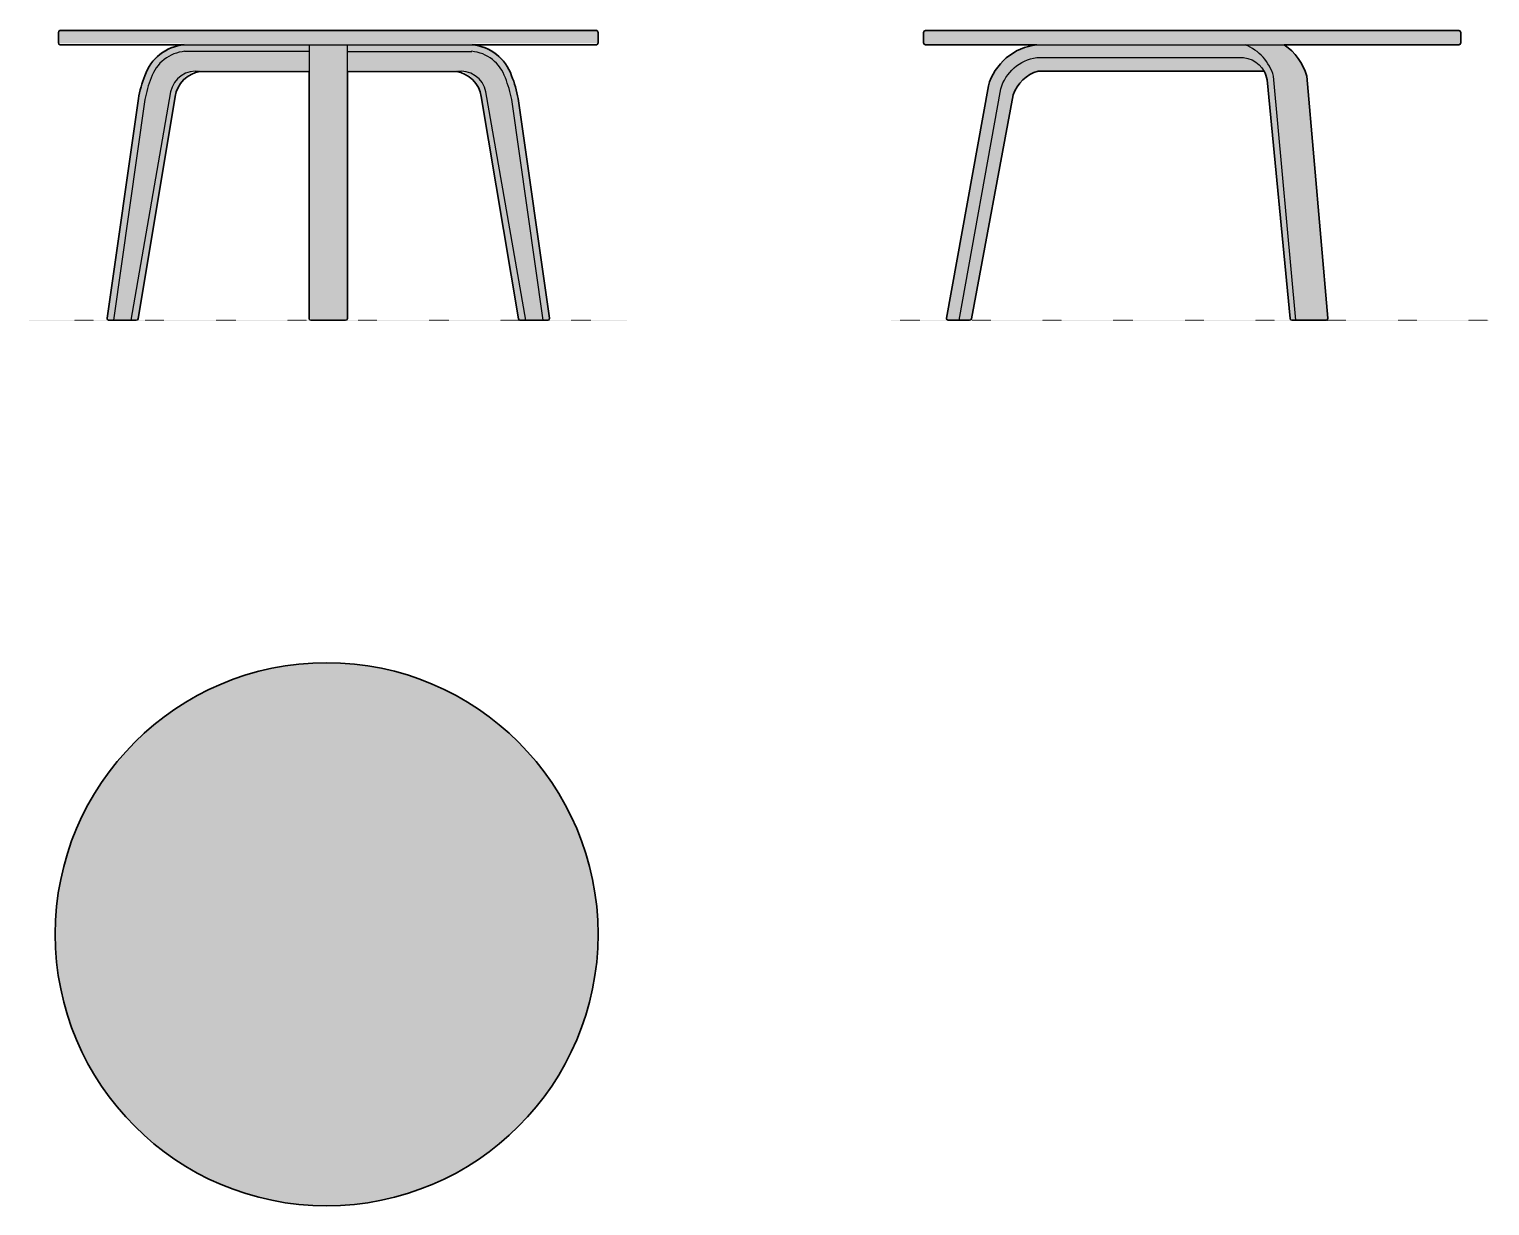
# Model space of a CAD drawing. Header units: millimetres. Extents: x 0 to 1614, y -978 to 322.
import ezdxf

# ---------------------------------------------------------------- set-up
doc = ezdxf.new("R2010")
doc.units = ezdxf.units.MM
doc.linetypes.add('Dots', pattern=[1, 0, -1])
doc.layers.add('Blocks', color=7, linetype='Continuous')
doc.layers.add('Blocks$Fill', color=7, linetype='Continuous', true_color=0xffffff)
for name, color, linetype, lineweight, true_color in [('Blocks$Inner', 7, 'Continuous', 25, 0x007f00), ('Blocks$Outline', 7, 'Continuous', 35, 0xff3f3f), ('Groud', 7, 'Dots', 25, 0x243775)]:
    doc.layers.add(name, color=color, linetype=linetype, lineweight=lineweight, true_color=true_color)

# ---------------------------------------------------------------- blocks, each defined once
blk = doc.blocks.new('Bella Coffee Table Ø60 Side')
at = {"layer": 'Blocks$Fill'}
blk.add_hatch(color=256, dxfattribs=at).paths.add_polyline_path([(442.2, 0), (479.9, 0), (479.9, 0), (480, 0), (480, 0), (480.1, 0), (480.1, 0), (480.2, 0), (480.2, 0), (480.3, 0), (480.3, 0.1), (480.4, 0.1), (480.4, 0.1), (480.5, 0.1), (480.5, 0.1), (480.6, 0.1), (480.6, 0.1), (480.7, 0.2), (480.7, 0.2), (480.7, 0.2), (480.8, 0.2), (480.8, 0.2), (480.9, 0.3), (480.9, 0.3), (481, 0.3), (481, 0.3), (481, 0.4), (481.1, 0.4), (481.1, 0.4), (481.1, 0.5), (481.2, 0.5), (481.2, 0.5), (481.3, 0.6), (481.3, 0.6), (481.3, 0.6), (481.4, 0.7), (481.4, 0.7), (481.4, 0.7), (481.4, 0.8), (481.5, 0.8), (481.5, 0.8), (481.5, 0.9), (481.6, 0.9), (481.6, 1), (481.6, 1), (481.6, 1), (481.7, 1.1), (481.7, 1.1), (481.7, 1.2), (481.7, 1.2), (481.7, 1.3), (481.8, 1.3), (481.8, 1.4), (481.8, 1.4), (481.8, 1.5), (481.8, 1.5), (481.8, 1.5), (481.8, 1.6), (481.8, 1.6), (481.9, 1.7), (481.9, 1.7), (481.9, 1.8), (481.9, 1.8), (481.9, 1.9), (481.9, 1.9), (481.9, 2), (481.9, 2), (481.9, 2.1), (481.9, 2.1), (481.9, 2.2), (458.6, 269.8), (458.2, 271.1), (457.8, 272.5), (457.4, 273.8), (456.9, 275), (456.4, 276.3), (455.9, 277.6), (455.3, 278.8), (454.8, 280), (454.2, 281.3), (453.6, 282.5), (452.9, 283.7), (452.2, 284.8), (451.5, 286), (450.8, 287.1), (450, 288.2), (449.3, 289.3), (448.5, 290.4), (447.6, 291.5), (446.8, 292.5), (445.9, 293.6), (445, 294.6), (444.1, 295.6), (443.1, 296.5), (442.2, 297.5), (441.2, 298.4), (440.2, 299.3), (439.1, 300.2), (438.1, 301.1), (437, 301.9), (435.9, 302.7), (434.8, 303.5), (433.6, 304.3), (626.8, 304.3), (626.8, 304.3), (626.9, 304.3), (626.9, 304.3), (627, 304.3), (627, 304.3), (627.1, 304.3), (627.1, 304.3), (627.2, 304.3), (627.2, 304.3), (627.3, 304.4), (627.3, 304.4), (627.4, 304.4), (627.4, 304.4), (627.4, 304.4), (627.5, 304.4), (627.5, 304.5), (627.6, 304.5), (627.6, 304.5), (627.7, 304.5), (627.7, 304.5), (627.8, 304.6), (627.8, 304.6), (627.8, 304.6), (627.9, 304.6), (627.9, 304.7), (628, 304.7), (628, 304.7), (628, 304.8), (628.1, 304.8), (628.1, 304.8), (628.1, 304.8), (628.2, 304.9), (628.2, 304.9), (628.2, 304.9), (628.3, 305), (628.3, 305), (628.3, 305.1), (628.4, 305.1), (628.4, 305.1), (628.4, 305.2), (628.4, 305.2), (628.5, 305.3), (628.5, 305.3), (628.5, 305.3), (628.5, 305.4), (628.6, 305.4), (628.6, 305.5), (628.6, 305.5), (628.6, 305.6), (628.6, 305.6), (628.7, 305.7), (628.7, 305.7), (628.7, 305.7), (628.7, 305.8), (628.7, 305.8), (628.7, 305.9), (628.7, 305.9), (628.7, 306), (628.7, 306), (628.7, 306.1), (628.8, 306.1), (628.8, 306.2), (628.8, 306.2), (628.8, 306.3), (628.8, 318), (628.8, 318.1), (628.8, 318.1), (628.8, 318.2), (628.7, 318.2), (628.7, 318.3), (628.7, 318.3), (628.7, 318.4), (628.7, 318.4), (628.7, 318.5), (628.7, 318.5), (628.7, 318.5), (628.7, 318.6), (628.7, 318.6), (628.6, 318.7), (628.6, 318.7), (628.6, 318.8), (628.6, 318.8), (628.6, 318.9), (628.5, 318.9), (628.5, 319), (628.5, 319), (628.5, 319), (628.4, 319.1), (628.4, 319.1), (628.4, 319.2), (628.4, 319.2), (628.3, 319.2), (628.3, 319.3), (628.3, 319.3), (628.2, 319.3), (628.2, 319.4), (628.2, 319.4), (628.1, 319.4), (628.1, 319.5), (628.1, 319.5), (628, 319.5), (628, 319.6), (628, 319.6), (627.9, 319.6), (627.9, 319.7), (627.8, 319.7), (627.8, 319.7), (627.8, 319.7), (627.7, 319.8), (627.7, 319.8), (627.6, 319.8), (627.6, 319.8), (627.5, 319.8), (627.5, 319.9), (627.4, 319.9), (627.4, 319.9), (627.4, 319.9), (627.3, 319.9), (627.3, 319.9), (627.2, 319.9), (627.2, 320), (627.1, 320), (627.1, 320), (627, 320), (627, 320), (626.9, 320), (626.9, 320), (626.8, 320), (626.8, 320), (37.2, 320), (37.2, 320), (37.1, 320), (37.1, 320), (37, 320), (37, 320), (36.9, 320), (36.9, 320), (36.8, 320), (36.8, 319.9), (36.7, 319.9), (36.7, 319.9), (36.6, 319.9), (36.6, 319.9), (36.5, 319.9), (36.5, 319.9), (36.4, 319.8), (36.4, 319.8), (36.4, 319.8), (36.3, 319.8), (36.3, 319.8), (36.2, 319.7), (36.2, 319.7), (36.1, 319.7), (36.1, 319.7), (36.1, 319.6), (36, 319.6), (36, 319.6), (36, 319.5), (35.9, 319.5), (35.9, 319.5), (35.8, 319.4), (35.8, 319.4), (35.8, 319.4), (35.7, 319.3), (35.7, 319.3), (35.7, 319.3), (35.7, 319.2), (35.6, 319.2), (35.6, 319.2), (35.6, 319.1), (35.5, 319.1), (35.5, 319), (35.5, 319), (35.5, 319), (35.4, 318.9), (35.4, 318.9), (35.4, 318.8), (35.4, 318.8), (35.4, 318.7), (35.3, 318.7), (35.3, 318.6), (35.3, 318.6), (35.3, 318.5), (35.3, 318.5), (35.3, 318.5), (35.3, 318.4), (35.3, 318.4), (35.2, 318.3), (35.2, 318.3), (35.2, 318.2), (35.2, 318.2), (35.2, 318.1), (35.2, 318.1), (35.2, 318), (35.2, 306.3), (35.2, 306.2), (35.2, 306.2), (35.2, 306.1), (35.2, 306.1), (35.2, 306), (35.2, 306), (35.3, 305.9), (35.3, 305.9), (35.3, 305.8), (35.3, 305.8), (35.3, 305.7), (35.3, 305.7), (35.3, 305.7), (35.3, 305.6), (35.4, 305.6), (35.4, 305.5), (35.4, 305.5), (35.4, 305.4), (35.4, 305.4), (35.5, 305.3), (35.5, 305.3), (35.5, 305.3), (35.5, 305.2), (35.6, 305.2), (35.6, 305.1), (35.6, 305.1), (35.7, 305.1), (35.7, 305), (35.7, 305), (35.7, 304.9), (35.8, 304.9), (35.8, 304.9), (35.8, 304.8), (35.9, 304.8), (35.9, 304.8), (36, 304.8), (36, 304.7), (36, 304.7), (36.1, 304.7), (36.1, 304.6), (36.1, 304.6), (36.2, 304.6), (36.2, 304.6), (36.3, 304.5), (36.3, 304.5), (36.4, 304.5), (36.4, 304.5), (36.4, 304.5), (36.5, 304.4), (36.5, 304.4), (36.6, 304.4), (36.6, 304.4), (36.7, 304.4), (36.7, 304.4), (36.8, 304.3), (36.8, 304.3), (36.9, 304.3), (36.9, 304.3), (37, 304.3), (37, 304.3), (37.1, 304.3), (37.1, 304.3), (37.2, 304.3), (37.2, 304.3), (160.4, 304.3), (159.2, 304.2), (158, 304), (156.8, 303.8), (155.6, 303.6), (154.5, 303.4), (153.3, 303.1), (152.2, 302.8), (151, 302.5), (149.9, 302.2), (148.8, 301.9), (147.7, 301.5), (146.5, 301.2), (145.4, 300.8), (144.4, 300.4), (143.3, 299.9), (142.2, 299.5), (141.2, 299), (140.1, 298.5), (139.1, 298), (138, 297.5), (137, 296.9), (136, 296.4), (135, 295.8), (134, 295.2), (133.1, 294.5), (132.1, 293.9), (131.2, 293.3), (130.2, 292.6), (129.3, 291.9), (128.4, 291.2), (127.5, 290.5), (126.6, 289.7), (125.8, 289), (124.9, 288.2), (124.1, 287.4), (123.2, 286.6), (122.4, 285.8), (121.6, 285), (120.8, 284.1), (120.1, 283.3), (119.3, 282.4), (118.6, 281.5), (117.9, 280.6), (117.2, 279.7), (116.5, 278.8), (115.8, 277.8), (115.2, 276.9), (114.5, 275.9), (113.9, 274.9), (113.3, 273.9), (112.7, 272.9), (112.1, 271.9), (111.6, 270.9), (111.1, 269.8), (110.6, 268.8), (110.1, 267.7), (109.6, 266.6), (109.1, 265.5), (108.7, 264.4), (108.3, 263.3), (107.9, 262.2), (107.5, 261.1), (107.2, 259.9), (106.8, 258.8), (60.7, 2.4), (60.7, 2.3), (60.7, 2.3), (60.7, 2.2), (60.6, 2.2), (60.6, 2.1), (60.6, 2.1), (60.6, 2), (60.6, 2), (60.6, 1.9), (60.6, 1.9), (60.7, 1.8), (60.7, 1.8), (60.7, 1.7), (60.7, 1.7), (60.7, 1.6), (60.7, 1.6), (60.7, 1.5), (60.7, 1.5), (60.7, 1.4), (60.7, 1.4), (60.8, 1.3), (60.8, 1.3), (60.8, 1.2), (60.8, 1.2), (60.8, 1.1), (60.9, 1.1), (60.9, 1.1), (60.9, 1), (60.9, 1), (60.9, 0.9), (61, 0.9), (61, 0.9), (61, 0.8), (61.1, 0.8), (61.1, 0.7), (61.1, 0.7), (61.1, 0.7), (61.2, 0.6), (61.2, 0.6), (61.2, 0.6), (61.3, 0.5), (61.3, 0.5), (61.4, 0.5), (61.4, 0.4), (61.4, 0.4), (61.5, 0.4), (61.5, 0.4), (61.5, 0.3), (61.6, 0.3), (61.6, 0.3), (61.7, 0.2), (61.7, 0.2), (61.8, 0.2), (61.8, 0.2), (61.9, 0.2), (61.9, 0.1), (61.9, 0.1), (62, 0.1), (62, 0.1), (62.1, 0.1), (62.1, 0.1), (62.2, 0.1), (62.2, 0), (62.3, 0), (62.3, 0), (62.4, 0), (62.4, 0), (62.5, 0), (62.5, 0), (62.6, 0), (62.6, 0), (62.6, 0), (86, 0), (86.1, 0), (86.1, 0), (86.2, 0), (86.2, 0), (86.3, 0), (86.3, 0), (86.4, 0), (86.4, 0), (86.4, 0), (86.5, 0), (86.5, 0.1), (86.6, 0.1), (86.6, 0.1), (86.7, 0.1), (86.7, 0.1), (86.7, 0.1), (86.8, 0.1), (86.8, 0.2), (86.9, 0.2), (86.9, 0.2), (86.9, 0.2), (87, 0.2), (87, 0.2), (87, 0.3), (87.1, 0.3), (87.1, 0.3), (87.2, 0.3), (87.2, 0.4), (87.2, 0.4), (87.3, 0.4), (87.3, 0.4), (87.3, 0.5), (87.4, 0.5), (87.4, 0.5), (87.4, 0.5), (87.5, 0.6), (87.5, 0.6), (87.5, 0.6), (87.5, 0.7), (87.6, 0.7), (87.6, 0.7), (87.6, 0.8), (87.6, 0.8), (87.7, 0.8), (87.7, 0.9), (87.7, 0.9), (87.7, 0.9), (87.8, 1), (87.8, 1), (87.8, 1.1), (87.8, 1.1), (87.8, 1.1), (87.9, 1.2), (87.9, 1.2), (87.9, 1.2), (87.9, 1.3), (87.9, 1.3), (87.9, 1.4), (88, 1.4), (88, 1.5), (88, 1.5), (88, 1.5), (88, 1.6), (88, 1.6), (134.2, 248.9), (134.7, 250.1), (135.1, 251.3), (135.6, 252.4), (136.1, 253.5), (136.7, 254.7), (137.3, 255.7), (137.9, 256.8), (138.5, 257.9), (139.2, 258.9), (139.9, 259.9), (140.7, 260.9), (141.4, 261.9), (142.2, 262.8), (143.1, 263.7), (143.9, 264.6), (144.8, 265.5), (145.7, 266.3), (146.6, 267.1), (147.6, 267.9), (148.5, 268.6), (149.5, 269.3), (150.6, 270), (151.6, 270.7), (152.7, 271.3), (153.7, 271.9), (154.9, 272.5), (156, 273), (157.1, 273.5), (158.3, 274), (159.4, 274.4), (160.6, 274.8), (161.9, 275.2), (411.5, 275.2), (411.8, 274.6), (412.1, 274.1), (412.4, 273.5), (412.6, 272.9), (412.9, 272.4), (413.1, 271.8), (413.4, 271.2), (413.6, 270.6), (413.8, 270), (414, 269.4), (414.2, 268.8), (414.3, 268.1), (414.5, 267.5), (414.6, 266.9), (414.7, 266.2), (414.8, 265.6), (440.2, 1.8), (440.2, 1.8), (440.2, 1.7), (440.2, 1.7), (440.3, 1.6), (440.3, 1.6), (440.3, 1.5), (440.3, 1.5), (440.3, 1.4), (440.3, 1.4), (440.3, 1.3), (440.3, 1.3), (440.4, 1.3), (440.4, 1.2), (440.4, 1.2), (440.4, 1.1), (440.4, 1.1), (440.5, 1.1), (440.5, 1), (440.5, 1), (440.5, 0.9), (440.5, 0.9), (440.6, 0.9), (440.6, 0.8), (440.6, 0.8), (440.7, 0.7), (440.7, 0.7), (440.7, 0.7), (440.7, 0.6), (440.8, 0.6), (440.8, 0.6), (440.8, 0.6), (440.9, 0.5), (440.9, 0.5), (440.9, 0.5), (441, 0.4), (441, 0.4), (441, 0.4), (441.1, 0.4), (441.1, 0.3), (441.2, 0.3), (441.2, 0.3), (441.2, 0.3), (441.3, 0.2), (441.3, 0.2), (441.4, 0.2), (441.4, 0.2), (441.4, 0.2), (441.5, 0.1), (441.5, 0.1), (441.6, 0.1), (441.6, 0.1), (441.7, 0.1), (441.7, 0.1), (441.7, 0.1), (441.8, 0), (441.8, 0), (441.9, 0), (441.9, 0), (442, 0), (442, 0), (442.1, 0), (442.1, 0), (442.2, 0)], flags=0)
at = {"layer": 'Blocks$Inner'}
for points in [[(35.2, 318), (35.2, 306.3)], [(626.8, 320), (37.2, 320)], [(628.8, 306.3), (628.8, 318)], [(37.2, 304.3), (626.8, 304.3)], [(160.3, 290.2), (388.9, 290.2)], [(161.9, 275.2), (411.5, 275.2)], [(106.8, 258.8), (60.7, 2.4)], [(414.8, 265.6), (440.2, 1.8)], [(446.7, 0), (422.1, 269.7)], [(481.9, 2.2), (458.6, 269.8)], [(74.5, 0), (120.5, 255.6)], [(88, 1.6), (134.2, 248.9)], [(62.6, 0), (86, 0)], [(442.2, 0), (479.9, 0)]]:
    blk.add_lwpolyline(points, dxfattribs=at)
for points in [[(37.2, 320), (36.1, 320), (35.2, 319.1), (35.2, 318)], [(628.8, 318), (628.8, 319.1), (627.9, 320), (626.8, 320)], [(35.2, 306.3), (35.2, 305.2), (36.1, 304.3), (37.2, 304.3)], [(160.4, 304.3), (134.9, 301.5), (113.7, 283.5), (106.8, 258.8)], [(422.1, 269.7), (417.5, 285.4), (405.9, 298.2), (390.6, 304.3)], [(458.6, 269.8), (454.7, 284), (445.9, 296.2), (433.6, 304.3)], [(626.8, 304.3), (627.9, 304.3), (628.8, 305.2), (628.8, 306.3)], [(120.5, 255.6), (125.8, 273.9), (141.4, 287.5), (160.3, 290.2)], [(134.2, 248.9), (138.5, 261.7), (148.9, 271.5), (161.9, 275.2)], [(388.9, 290.2), (402.1, 288.8), (412.7, 278.7), (414.8, 265.6)], [(86, 0), (87, 0), (87.8, 0.7), (88, 1.6)], [(440.2, 1.8), (440.3, 0.8), (441.2, 0), (442.2, 0)]]:
    blk.add_open_spline(points, degree=3, dxfattribs=at)
for points, knots in [([(60.7, 2.4), (60.5, 1.3), (61.2, 0.2), (62.3, 0), (62.4, 0), (62.5, 0), (62.6, 0)], [2, 2, 2, 2, 3, 3, 3, 4, 4, 4, 4]), ([(479.9, 0), (481, 0), (481.9, 0.9), (481.9, 2), (481.9, 2.1), (481.9, 2.1), (481.9, 2.2)], [7, 7, 7, 7, 8, 8, 8, 9, 9, 9, 9])]:
    blk.add_open_spline(points, degree=3, knots=knots, dxfattribs=at)
at = {"layer": 'Blocks$Outline'}
for points in [[(35.2, 318), (35.2, 306.3)], [(626.8, 320), (37.2, 320)], [(628.8, 306.3), (628.8, 318)], [(37.2, 304.3), (160.4, 304.3)], [(433.6, 304.3), (626.8, 304.3)], [(161.9, 275.2), (411.5, 275.2)], [(106.8, 258.8), (60.7, 2.4)], [(414.8, 265.6), (440.2, 1.8)], [(481.9, 2.2), (458.6, 269.8)], [(88, 1.6), (134.2, 248.9)], [(62.6, 0), (86, 0)], [(442.2, 0), (479.9, 0)]]:
    blk.add_lwpolyline(points, dxfattribs=at)
for points in [[(37.2, 320), (36.1, 320), (35.2, 319.1), (35.2, 318)], [(628.8, 318), (628.8, 319.1), (627.9, 320), (626.8, 320)], [(35.2, 306.3), (35.2, 305.2), (36.1, 304.3), (37.2, 304.3)], [(160.4, 304.3), (134.9, 301.5), (113.7, 283.5), (106.8, 258.8)], [(458.6, 269.8), (454.7, 284), (445.9, 296.2), (433.6, 304.3)], [(626.8, 304.3), (627.9, 304.3), (628.8, 305.2), (628.8, 306.3)], [(134.2, 248.9), (138.5, 261.7), (148.9, 271.5), (161.9, 275.2)], [(411.5, 275.2), (413.1, 272.3), (414.3, 269), (414.8, 265.6)], [(86, 0), (87, 0), (87.8, 0.7), (88, 1.6)], [(440.2, 1.8), (440.3, 0.8), (441.2, 0), (442.2, 0)]]:
    blk.add_open_spline(points, degree=3, dxfattribs=at)
for points in [[(60.7, 2.4), (60.5, 1.3), (61.2, 0.2), (62.3, 0), (62.4, 0), (62.5, 0), (62.6, 0)], [(479.9, 0), (481, 0), (481.9, 0.9), (481.9, 2), (481.9, 2.1), (481.9, 2.1), (481.9, 2.2)]]:
    blk.add_open_spline(points, degree=3, knots=[0, 0, 0, 0, 1, 1, 1, 2, 2, 2, 2], dxfattribs=at)
blk = doc.blocks.new('Bella Coffee Table Ø60 Top')
at = {"layer": 'Blocks$Fill'}
blk.add_hatch(color=256, dxfattribs=at).paths.add_polyline_path([(74.6, -14.5), (74.7, -22.2), (75, -29.9), (75.5, -37.5), (76.2, -45.1), (77, -52.7), (78.1, -60.1), (79.3, -67.6), (80.7, -74.9), (82.3, -82.2), (84.1, -89.4), (86, -96.6), (88.1, -103.7), (90.4, -110.7), (92.8, -117.6), (95.4, -124.5), (98.2, -131.2), (101.1, -137.9), (104.2, -144.5), (107.5, -151), (110.8, -157.5), (114.4, -163.8), (118.1, -170), (121.9, -176.1), (125.9, -182.2), (130, -188.1), (134.2, -193.9), (138.6, -199.7), (143.1, -205.3), (147.8, -210.8), (152.6, -216.2), (157.5, -221.4), (162.5, -226.6), (167.7, -231.6), (172.9, -236.5), (178.3, -241.3), (183.8, -245.9), (189.4, -250.5), (195.1, -254.9), (201, -259.1), (206.9, -263.2), (212.9, -267.2), (219.1, -271), (225.3, -274.7), (231.6, -278.2), (238.1, -281.6), (244.6, -284.9), (251.2, -288), (257.9, -290.9), (264.6, -293.6), (271.5, -296.2), (278.4, -298.7), (285.4, -301), (292.5, -303.1), (299.7, -305), (306.9, -306.8), (314.2, -308.4), (321.5, -309.8), (328.9, -311), (336.4, -312), (344, -312.9), (351.6, -313.6), (359.2, -314.1), (366.9, -314.4), (374.6, -314.5), (382.4, -314.4), (390.1, -314.1), (397.7, -313.6), (405.3, -312.9), (412.8, -312), (420.3, -311), (427.7, -309.8), (435.1, -308.4), (442.4, -306.8), (449.6, -305), (456.8, -303.1), (463.8, -301), (470.9, -298.7), (477.8, -296.2), (484.6, -293.6), (491.4, -290.9), (498.1, -288), (504.7, -284.9), (511.2, -281.6), (517.6, -278.2), (524, -274.7), (530.2, -271), (536.3, -267.2), (542.4, -263.2), (548.3, -259.1), (554.1, -254.9), (559.9, -250.5), (565.5, -245.9), (571, -241.3), (576.3, -236.5), (581.6, -231.6), (586.8, -226.6), (591.8, -221.4), (596.7, -216.2), (601.5, -210.8), (606.1, -205.3), (610.7, -199.7), (615, -193.9), (619.3, -188.1), (623.4, -182.2), (627.4, -176.1), (631.2, -170), (634.9, -163.8), (638.4, -157.5), (641.8, -151), (645.1, -144.5), (648.1, -137.9), (651.1, -131.2), (653.8, -124.5), (656.4, -117.6), (658.9, -110.7), (661.1, -103.7), (663.3, -96.6), (665.2, -89.4), (667, -82.2), (668.5, -74.9), (670, -67.6), (671.2, -60.1), (672.2, -52.7), (673.1, -45.1), (673.8, -37.5), (674.2, -29.9), (674.5, -22.2), (674.6, -14.5), (674.5, -6.7), (674.2, 1), (673.8, 8.6), (673.1, 16.2), (672.2, 23.8), (671.2, 31.2), (670, 38.7), (668.5, 46), (667, 53.3), (665.2, 60.5), (663.3, 67.7), (661.1, 74.8), (658.9, 81.8), (656.4, 88.7), (653.8, 95.5), (651.1, 102.3), (648.1, 109), (645.1, 115.6), (641.8, 122.1), (638.4, 128.5), (634.9, 134.9), (631.2, 141.1), (627.4, 147.2), (623.4, 153.3), (619.3, 159.2), (615, 165), (610.7, 170.8), (606.1, 176.4), (601.5, 181.9), (596.7, 187.3), (591.8, 192.5), (586.8, 197.7), (581.6, 202.7), (576.3, 207.6), (571, 212.4), (565.5, 217), (559.9, 221.6), (554.1, 225.9), (548.3, 230.2), (542.4, 234.3), (536.3, 238.3), (530.2, 242.1), (524, 245.8), (517.6, 249.3), (511.2, 252.7), (504.7, 256), (498.1, 259), (491.4, 262), (484.6, 264.7), (477.8, 267.3), (470.9, 269.8), (463.8, 272.1), (456.8, 274.2), (449.6, 276.1), (442.4, 277.9), (435.1, 279.5), (427.7, 280.9), (420.3, 282.1), (412.8, 283.1), (405.3, 284), (397.7, 284.7), (390.1, 285.2), (382.4, 285.4), (374.6, 285.5), (366.9, 285.4), (359.2, 285.2), (351.6, 284.7), (344, 284), (336.4, 283.1), (328.9, 282.1), (321.5, 280.9), (314.2, 279.5), (306.9, 277.9), (299.7, 276.1), (292.5, 274.2), (285.4, 272.1), (278.4, 269.8), (271.5, 267.3), (264.6, 264.7), (257.9, 262), (251.2, 259), (244.6, 256), (238.1, 252.7), (231.6, 249.3), (225.3, 245.8), (219.1, 242.1), (212.9, 238.3), (206.9, 234.3), (201, 230.2), (195.1, 225.9), (189.4, 221.6), (183.8, 217), (178.3, 212.4), (172.9, 207.6), (167.7, 202.7), (162.5, 197.7), (157.5, 192.5), (152.6, 187.3), (147.8, 181.9), (143.1, 176.4), (138.6, 170.8), (134.2, 165), (130, 159.2), (125.9, 153.3), (121.9, 147.2), (118.1, 141.1), (114.4, 134.9), (110.8, 128.5), (107.5, 122.1), (104.2, 115.6), (101.1, 109), (98.2, 102.3), (95.4, 95.5), (92.8, 88.7), (90.4, 81.8), (88.1, 74.8), (86, 67.7), (84.1, 60.5), (82.3, 53.3), (80.7, 46), (79.3, 38.7), (78.1, 31.2), (77, 23.8), (76.2, 16.2), (75.5, 8.6), (75, 1), (74.7, -6.7)], flags=0)
at = {"layer": 'Blocks$Inner'}
blk.add_open_spline([(74.6, -14.5), (74.6, 151.2), (209, 285.5), (374.6, 285.5), (540.3, 285.5), (674.6, 151.2), (674.6, -14.5), (674.6, -180.1), (540.3, -314.5), (374.6, -314.5), (209, -314.5), (74.6, -180.1), (74.6, -14.5)], degree=3, knots=[0, 0, 0, 0, 1.25, 1.25, 1.25, 2.5, 2.5, 2.5, 3.75, 3.75, 3.75, 5, 5, 5, 5], dxfattribs=at)
at = {"layer": 'Blocks$Outline'}
blk.add_open_spline([(74.6, -14.5), (74.6, -180.1), (209, -314.5), (374.6, -314.5), (540.3, -314.5), (674.6, -180.1), (674.6, -14.5), (674.6, 151.2), (540.3, 285.5), (374.6, 285.5), (209, 285.5), (74.6, 151.2), (74.6, -14.5)], degree=3, knots=[-5, -5, -5, -5, -3.75, -3.75, -3.75, -2.5, -2.5, -2.5, -1.25, -1.25, -1.25, 0, 0, 0, 0], dxfattribs=at)
blk = doc.blocks.new('Bella Coffee Table Ø60 Front')
at = {"layer": 'Blocks$Fill'}
blk.add_hatch(color=256, dxfattribs=at).paths.add_polyline_path([(88, 1.5), (118.3, 1.5), (118.4, 1.5), (118.4, 1.5), (118.5, 1.5), (118.5, 1.5), (118.5, 1.5), (118.6, 1.5), (118.6, 1.6), (118.7, 1.6), (118.7, 1.6), (118.8, 1.6), (118.8, 1.6), (118.8, 1.6), (118.9, 1.6), (118.9, 1.6), (119, 1.6), (119, 1.7), (119.1, 1.7), (119.1, 1.7), (119.1, 1.7), (119.2, 1.7), (119.2, 1.7), (119.3, 1.8), (119.3, 1.8), (119.3, 1.8), (119.4, 1.8), (119.4, 1.8), (119.4, 1.9), (119.5, 1.9), (119.5, 1.9), (119.5, 1.9), (119.6, 2), (119.6, 2), (119.6, 2), (119.7, 2.1), (119.7, 2.1), (119.7, 2.1), (119.8, 2.1), (119.8, 2.2), (119.8, 2.2), (119.9, 2.2), (119.9, 2.3), (119.9, 2.3), (119.9, 2.3), (120, 2.4), (120, 2.4), (120, 2.5), (120, 2.5), (120, 2.5), (120.1, 2.6), (120.1, 2.6), (120.1, 2.6), (120.1, 2.7), (120.1, 2.7), (120.2, 2.8), (120.2, 2.8), (120.2, 2.8), (120.2, 2.9), (120.2, 2.9), (120.2, 3), (120.2, 3), (120.3, 3.1), (120.3, 3.1), (120.3, 3.2), (120.3, 3.2), (161.3, 248.7), (161.4, 249.4), (161.5, 250.1), (161.7, 250.7), (161.8, 251.4), (162, 252), (162.2, 252.7), (162.3, 253.3), (162.5, 253.9), (162.8, 254.6), (163, 255.2), (163.2, 255.8), (163.5, 256.4), (163.7, 257), (164, 257.6), (164.3, 258.2), (164.6, 258.8), (164.9, 259.3), (165.2, 259.9), (165.5, 260.5), (165.8, 261), (166.2, 261.6), (166.5, 262.1), (166.9, 262.7), (167.3, 263.2), (167.7, 263.7), (168.1, 264.2), (168.5, 264.7), (168.9, 265.2), (169.3, 265.7), (169.7, 266.2), (170.2, 266.6), (170.6, 267.1), (171.1, 267.5), (171.6, 268), (172, 268.4), (172.5, 268.8), (173, 269.3), (173.5, 269.7), (174, 270.1), (174.6, 270.4), (175.1, 270.8), (175.6, 271.2), (176.2, 271.5), (176.7, 271.9), (177.3, 272.2), (177.8, 272.5), (178.4, 272.8), (179, 273.1), (179.6, 273.4), (180.2, 273.7), (180.8, 274), (181.4, 274.2), (182, 274.5), (182.6, 274.7), (183.2, 274.9), (183.8, 275.1), (184.5, 275.3), (185.1, 275.5), (185.8, 275.7), (186.4, 275.8), (187.1, 276), (187.7, 276.1), (188.4, 276.2), (189, 276.3), (309.3, 276.3), (309.3, 3.5), (309.3, 3.5), (309.3, 3.4), (309.3, 3.4), (309.3, 3.3), (309.3, 3.3), (309.3, 3.2), (309.3, 3.2), (309.3, 3.1), (309.3, 3.1), (309.3, 3), (309.4, 3), (309.4, 2.9), (309.4, 2.9), (309.4, 2.8), (309.4, 2.8), (309.4, 2.7), (309.5, 2.7), (309.5, 2.7), (309.5, 2.6), (309.5, 2.6), (309.5, 2.5), (309.6, 2.5), (309.6, 2.4), (309.6, 2.4), (309.7, 2.4), (309.7, 2.3), (309.7, 2.3), (309.7, 2.3), (309.8, 2.2), (309.8, 2.2), (309.8, 2.1), (309.9, 2.1), (309.9, 2.1), (309.9, 2), (310, 2), (310, 2), (310, 2), (310.1, 1.9), (310.1, 1.9), (310.2, 1.9), (310.2, 1.8), (310.2, 1.8), (310.3, 1.8), (310.3, 1.8), (310.4, 1.7), (310.4, 1.7), (310.5, 1.7), (310.5, 1.7), (310.5, 1.7), (310.6, 1.6), (310.6, 1.6), (310.7, 1.6), (310.7, 1.6), (310.8, 1.6), (310.8, 1.6), (310.9, 1.6), (310.9, 1.6), (311, 1.5), (311, 1.5), (311.1, 1.5), (311.1, 1.5), (311.2, 1.5), (311.2, 1.5), (311.3, 1.5), (330.5, 1.5), (349.7, 1.5), (349.7, 1.5), (349.8, 1.5), (349.8, 1.5), (349.9, 1.5), (349.9, 1.5), (350, 1.5), (350, 1.6), (350.1, 1.6), (350.1, 1.6), (350.2, 1.6), (350.2, 1.6), (350.3, 1.6), (350.3, 1.6), (350.4, 1.6), (350.4, 1.7), (350.4, 1.7), (350.5, 1.7), (350.5, 1.7), (350.6, 1.7), (350.6, 1.8), (350.7, 1.8), (350.7, 1.8), (350.7, 1.8), (350.8, 1.9), (350.8, 1.9), (350.9, 1.9), (350.9, 2), (350.9, 2), (351, 2), (351, 2), (351, 2.1), (351.1, 2.1), (351.1, 2.1), (351.1, 2.2), (351.2, 2.2), (351.2, 2.3), (351.2, 2.3), (351.3, 2.3), (351.3, 2.4), (351.3, 2.4), (351.4, 2.4), (351.4, 2.5), (351.4, 2.5), (351.4, 2.6), (351.4, 2.6), (351.5, 2.7), (351.5, 2.7), (351.5, 2.7), (351.5, 2.8), (351.5, 2.8), (351.6, 2.9), (351.6, 2.9), (351.6, 3), (351.6, 3), (351.6, 3.1), (351.6, 3.1), (351.6, 3.2), (351.6, 3.2), (351.6, 3.3), (351.7, 3.3), (351.7, 3.4), (351.7, 3.4), (351.7, 3.5), (351.7, 3.5), (351.7, 276.3), (471.9, 276.3), (472.6, 276.2), (473.2, 276.1), (473.9, 276), (474.5, 275.8), (475.2, 275.7), (475.8, 275.5), (476.5, 275.3), (477.1, 275.1), (477.7, 274.9), (478.4, 274.7), (479, 274.5), (479.6, 274.2), (480.2, 274), (480.8, 273.7), (481.4, 273.4), (482, 273.1), (482.5, 272.8), (483.1, 272.5), (483.7, 272.2), (484.2, 271.9), (484.8, 271.5), (485.3, 271.2), (485.9, 270.8), (486.4, 270.4), (486.9, 270.1), (487.4, 269.7), (487.9, 269.3), (488.4, 268.8), (488.9, 268.4), (489.4, 268), (489.9, 267.5), (490.3, 267.1), (490.8, 266.6), (491.2, 266.2), (491.6, 265.7), (492.1, 265.2), (492.5, 264.7), (492.9, 264.2), (493.3, 263.7), (493.7, 263.2), (494, 262.7), (494.4, 262.1), (494.8, 261.6), (495.1, 261), (495.4, 260.5), (495.8, 259.9), (496.1, 259.3), (496.4, 258.8), (496.7, 258.2), (497, 257.6), (497.2, 257), (497.5, 256.4), (497.7, 255.8), (498, 255.2), (498.2, 254.6), (498.4, 253.9), (498.6, 253.3), (498.8, 252.7), (499, 252), (499.1, 251.4), (499.3, 250.7), (499.4, 250.1), (499.5, 249.4), (499.6, 248.7), (540.7, 3.2), (540.7, 3.2), (540.7, 3.1), (540.7, 3.1), (540.7, 3), (540.7, 3), (540.7, 2.9), (540.7, 2.9), (540.8, 2.8), (540.8, 2.8), (540.8, 2.8), (540.8, 2.7), (540.8, 2.7), (540.8, 2.6), (540.9, 2.6), (540.9, 2.6), (540.9, 2.5), (540.9, 2.5), (540.9, 2.5), (541, 2.4), (541, 2.4), (541, 2.3), (541, 2.3), (541.1, 2.3), (541.1, 2.2), (541.1, 2.2), (541.2, 2.2), (541.2, 2.1), (541.2, 2.1), (541.2, 2.1), (541.3, 2.1), (541.3, 2), (541.3, 2), (541.4, 2), (541.4, 1.9), (541.4, 1.9), (541.5, 1.9), (541.5, 1.9), (541.5, 1.8), (541.6, 1.8), (541.6, 1.8), (541.7, 1.8), (541.7, 1.8), (541.7, 1.7), (541.8, 1.7), (541.8, 1.7), (541.9, 1.7), (541.9, 1.7), (541.9, 1.7), (542, 1.6), (542, 1.6), (542.1, 1.6), (542.1, 1.6), (542.1, 1.6), (542.2, 1.6), (542.2, 1.6), (542.3, 1.6), (542.3, 1.6), (542.4, 1.5), (542.4, 1.5), (542.5, 1.5), (542.5, 1.5), (542.5, 1.5), (542.6, 1.5), (542.6, 1.5), (573, 1.5), (573, 1.5), (573.1, 1.5), (573.1, 1.5), (573.2, 1.5), (573.2, 1.5), (573.3, 1.5), (573.3, 1.6), (573.4, 1.6), (573.4, 1.6), (573.5, 1.6), (573.5, 1.6), (573.6, 1.6), (573.6, 1.6), (573.7, 1.6), (573.7, 1.7), (573.8, 1.7), (573.8, 1.7), (573.9, 1.7), (573.9, 1.7), (573.9, 1.8), (574, 1.8), (574, 1.8), (574.1, 1.8), (574.1, 1.9), (574.2, 1.9), (574.2, 1.9), (574.2, 2), (574.3, 2), (574.3, 2), (574.3, 2), (574.4, 2.1), (574.4, 2.1), (574.4, 2.1), (574.5, 2.2), (574.5, 2.2), (574.5, 2.3), (574.6, 2.3), (574.6, 2.3), (574.6, 2.4), (574.7, 2.4), (574.7, 2.4), (574.7, 2.5), (574.7, 2.5), (574.8, 2.6), (574.8, 2.6), (574.8, 2.7), (574.8, 2.7), (574.8, 2.7), (574.9, 2.8), (574.9, 2.8), (574.9, 2.9), (574.9, 2.9), (574.9, 3), (574.9, 3), (574.9, 3.1), (575, 3.1), (575, 3.2), (575, 3.2), (575, 3.3), (575, 3.3), (575, 3.4), (575, 3.4), (575, 3.5), (575, 3.5), (575, 3.6), (575, 3.6), (575, 3.6), (575, 3.7), (575, 3.7), (575, 3.7), (575, 3.8), (575, 3.8), (540.3, 246.3), (539.7, 249.6), (539, 252.8), (538.2, 256), (537.4, 259.2), (536.4, 262.4), (535.4, 265.5), (534.3, 268.6), (533.1, 271.7), (532.8, 272.6), (532.5, 273.4), (532.1, 274.3), (531.8, 275.2), (531.4, 276), (531, 276.9), (530.6, 277.7), (530.2, 278.5), (529.8, 279.3), (529.3, 280.2), (528.8, 281), (528.4, 281.7), (527.9, 282.5), (527.4, 283.3), (526.9, 284), (526.4, 284.8), (525.8, 285.5), (525.3, 286.2), (524.7, 287), (524.1, 287.7), (523.6, 288.4), (523, 289), (522.3, 289.7), (521.7, 290.4), (521.1, 291), (520.5, 291.7), (519.8, 292.3), (519.1, 292.9), (518.5, 293.5), (517.8, 294.1), (517.1, 294.7), (516.4, 295.2), (515.7, 295.8), (514.9, 296.3), (514.2, 296.8), (513.4, 297.3), (512.7, 297.8), (511.9, 298.3), (511.2, 298.8), (510.4, 299.3), (509.6, 299.7), (508.8, 300.1), (508, 300.5), (507.2, 301), (506.4, 301.3), (505.5, 301.7), (504.7, 302.1), (503.8, 302.4), (503, 302.7), (502.1, 303.1), (501.3, 303.4), (500.4, 303.6), (499.5, 303.9), (498.6, 304.2), (497.8, 304.4), (496.9, 304.6), (496, 304.8), (495.1, 305), (494.1, 305.2), (493.2, 305.4), (492.3, 305.5), (491.4, 305.6), (490.4, 305.7), (489.5, 305.8), (626.8, 305.8), (626.8, 305.8), (626.9, 305.8), (626.9, 305.8), (627, 305.8), (627, 305.8), (627.1, 305.8), (627.1, 305.9), (627.2, 305.9), (627.2, 305.9), (627.3, 305.9), (627.3, 305.9), (627.4, 305.9), (627.4, 305.9), (627.4, 305.9), (627.5, 306), (627.5, 306), (627.6, 306), (627.6, 306), (627.7, 306), (627.7, 306.1), (627.8, 306.1), (627.8, 306.1), (627.8, 306.1), (627.9, 306.2), (627.9, 306.2), (628, 306.2), (628, 306.2), (628, 306.3), (628.1, 306.3), (628.1, 306.3), (628.1, 306.4), (628.2, 306.4), (628.2, 306.4), (628.2, 306.5), (628.3, 306.5), (628.3, 306.5), (628.3, 306.6), (628.4, 306.6), (628.4, 306.7), (628.4, 306.7), (628.4, 306.7), (628.5, 306.8), (628.5, 306.8), (628.5, 306.9), (628.5, 306.9), (628.6, 307), (628.6, 307), (628.6, 307), (628.6, 307.1), (628.6, 307.1), (628.7, 307.2), (628.7, 307.2), (628.7, 307.3), (628.7, 307.3), (628.7, 307.4), (628.7, 307.4), (628.7, 307.5), (628.7, 307.5), (628.7, 307.6), (628.7, 307.6), (628.8, 307.7), (628.8, 307.7), (628.8, 307.8), (628.8, 307.8), (628.8, 319.5), (628.8, 319.6), (628.8, 319.6), (628.8, 319.7), (628.7, 319.7), (628.7, 319.8), (628.7, 319.8), (628.7, 319.9), (628.7, 319.9), (628.7, 320), (628.7, 320), (628.7, 320.1), (628.7, 320.1), (628.7, 320.2), (628.6, 320.2), (628.6, 320.3), (628.6, 320.3), (628.6, 320.3), (628.6, 320.4), (628.5, 320.4), (628.5, 320.5), (628.5, 320.5), (628.5, 320.6), (628.4, 320.6), (628.4, 320.6), (628.4, 320.7), (628.4, 320.7), (628.3, 320.8), (628.3, 320.8), (628.3, 320.8), (628.2, 320.9), (628.2, 320.9), (628.2, 320.9), (628.1, 321), (628.1, 321), (628.1, 321), (628, 321.1), (628, 321.1), (628, 321.1), (627.9, 321.2), (627.9, 321.2), (627.8, 321.2), (627.8, 321.2), (627.8, 321.3), (627.7, 321.3), (627.7, 321.3), (627.6, 321.3), (627.6, 321.3), (627.5, 321.4), (627.5, 321.4), (627.4, 321.4), (627.4, 321.4), (627.4, 321.4), (627.3, 321.5), (627.3, 321.5), (627.2, 321.5), (627.2, 321.5), (627.1, 321.5), (627.1, 321.5), (627, 321.5), (627, 321.5), (626.9, 321.5), (626.9, 321.5), (626.8, 321.5), (626.8, 321.5), (330.5, 321.5), (34.2, 321.5), (34.1, 321.5), (34.1, 321.5), (34, 321.5), (34, 321.5), (33.9, 321.5), (33.9, 321.5), (33.8, 321.5), (33.8, 321.5), (33.7, 321.5), (33.7, 321.5), (33.6, 321.5), (33.6, 321.4), (33.5, 321.4), (33.5, 321.4), (33.5, 321.4), (33.4, 321.4), (33.4, 321.3), (33.3, 321.3), (33.3, 321.3), (33.2, 321.3), (33.2, 321.3), (33.2, 321.2), (33.1, 321.2), (33.1, 321.2), (33, 321.2), (33, 321.1), (33, 321.1), (32.9, 321.1), (32.9, 321), (32.8, 321), (32.8, 321), (32.8, 320.9), (32.7, 320.9), (32.7, 320.9), (32.7, 320.8), (32.6, 320.8), (32.6, 320.8), (32.6, 320.7), (32.6, 320.7), (32.5, 320.6), (32.5, 320.6), (32.5, 320.6), (32.5, 320.5), (32.4, 320.5), (32.4, 320.4), (32.4, 320.4), (32.4, 320.3), (32.3, 320.3), (32.3, 320.3), (32.3, 320.2), (32.3, 320.2), (32.3, 320.1), (32.3, 320.1), (32.3, 320), (32.2, 320), (32.2, 319.9), (32.2, 319.9), (32.2, 319.8), (32.2, 319.8), (32.2, 319.7), (32.2, 319.7), (32.2, 319.6), (32.2, 319.6), (32.2, 319.5), (32.2, 307.8), (32.2, 307.8), (32.2, 307.7), (32.2, 307.7), (32.2, 307.6), (32.2, 307.6), (32.2, 307.5), (32.2, 307.5), (32.2, 307.4), (32.2, 307.4), (32.3, 307.3), (32.3, 307.3), (32.3, 307.2), (32.3, 307.2), (32.3, 307.1), (32.3, 307.1), (32.3, 307), (32.4, 307), (32.4, 307), (32.4, 306.9), (32.4, 306.9), (32.5, 306.8), (32.5, 306.8), (32.5, 306.7), (32.5, 306.7), (32.6, 306.7), (32.6, 306.6), (32.6, 306.6), (32.6, 306.5), (32.7, 306.5), (32.7, 306.5), (32.7, 306.4), (32.8, 306.4), (32.8, 306.4), (32.8, 306.3), (32.9, 306.3), (32.9, 306.3), (33, 306.2), (33, 306.2), (33, 306.2), (33.1, 306.2), (33.1, 306.1), (33.2, 306.1), (33.2, 306.1), (33.2, 306.1), (33.3, 306), (33.3, 306), (33.4, 306), (33.4, 306), (33.5, 306), (33.5, 305.9), (33.5, 305.9), (33.6, 305.9), (33.6, 305.9), (33.7, 305.9), (33.7, 305.9), (33.8, 305.9), (33.8, 305.9), (33.9, 305.8), (33.9, 305.8), (34, 305.8), (34, 305.8), (34.1, 305.8), (34.1, 305.8), (34.2, 305.8), (171.4, 305.8), (170.5, 305.7), (169.6, 305.6), (168.6, 305.5), (167.7, 305.4), (166.8, 305.2), (165.9, 305), (165, 304.8), (164.1, 304.6), (163.2, 304.4), (162.3, 304.2), (161.4, 303.9), (160.5, 303.6), (159.7, 303.4), (158.8, 303.1), (158, 302.7), (157.1, 302.4), (156.3, 302.1), (155.4, 301.7), (154.6, 301.3), (153.8, 301), (153, 300.5), (152.2, 300.1), (151.4, 299.7), (150.6, 299.3), (149.8, 298.8), (149, 298.3), (148.3, 297.8), (147.5, 297.3), (146.8, 296.8), (146, 296.3), (145.3, 295.8), (144.6, 295.2), (143.9, 294.7), (143.2, 294.1), (142.5, 293.5), (141.8, 292.9), (141.2, 292.3), (140.5, 291.7), (139.9, 291), (139.2, 290.4), (138.6, 289.7), (138, 289), (137.4, 288.4), (136.8, 287.7), (136.2, 287), (135.7, 286.2), (135.1, 285.5), (134.6, 284.8), (134.1, 284), (133.6, 283.3), (133.1, 282.5), (132.6, 281.7), (132.1, 281), (131.6, 280.2), (131.2, 279.3), (130.8, 278.5), (130.4, 277.7), (129.9, 276.9), (129.6, 276), (129.2, 275.2), (128.8, 274.3), (128.5, 273.4), (128.2, 272.6), (127.8, 271.7), (126.7, 268.6), (125.6, 265.5), (124.5, 262.4), (123.6, 259.2), (122.7, 256), (121.9, 252.8), (121.2, 249.6), (120.6, 246.3), (86, 3.8), (86, 3.8), (86, 3.7), (86, 3.7), (86, 3.6), (86, 3.6), (86, 3.5), (86, 3.5), (86, 3.4), (86, 3.4), (86, 3.3), (86, 3.3), (86, 3.2), (86, 3.2), (86, 3.1), (86, 3.1), (86, 3), (86, 3), (86, 2.9), (86.1, 2.9), (86.1, 2.8), (86.1, 2.8), (86.1, 2.7), (86.1, 2.7), (86.2, 2.7), (86.2, 2.6), (86.2, 2.6), (86.2, 2.5), (86.2, 2.5), (86.3, 2.4), (86.3, 2.4), (86.3, 2.4), (86.4, 2.3), (86.4, 2.3), (86.4, 2.3), (86.4, 2.2), (86.5, 2.2), (86.5, 2.1), (86.5, 2.1), (86.6, 2.1), (86.6, 2), (86.7, 2), (86.7, 2), (86.7, 1.9), (86.8, 1.9), (86.8, 1.9), (86.8, 1.9), (86.9, 1.8), (86.9, 1.8), (87, 1.8), (87, 1.8), (87.1, 1.7), (87.1, 1.7), (87.1, 1.7), (87.2, 1.7), (87.2, 1.7), (87.3, 1.6), (87.3, 1.6), (87.4, 1.6), (87.4, 1.6), (87.5, 1.6), (87.5, 1.6), (87.6, 1.6), (87.6, 1.6), (87.7, 1.5), (87.7, 1.5), (87.7, 1.5), (87.8, 1.5), (87.8, 1.5), (87.8, 1.5), (87.9, 1.5), (87.9, 1.5)], flags=0)
at = {"layer": 'Blocks$Inner'}
for points in [[(32.2, 318), (32.2, 306.3)], [(626.8, 320), (330.5, 320), (34.2, 320)], [(628.8, 306.3), (628.8, 318)], [(34.2, 304.3), (330.5, 304.3), (351.6, 304.3)], [(309.3, 297), (171.8, 297)], [(309.3, 304.3), (309.3, 2)], [(309.4, 304.3), (330.5, 304.3), (626.8, 304.3)], [(351.7, 2), (351.7, 304.3)], [(351.7, 297), (489.2, 297)], [(189, 274.8), (309.3, 274.8)], [(351.7, 274.8), (471.9, 274.8)], [(120.6, 244.8), (86, 2.3)], [(127.8, 243.7), (93, 0)], [(156.2, 252.2), (112.3, 0)], [(120.3, 1.7), (161.3, 247.2)], [(499.6, 247.2), (540.7, 1.7)], [(548.7, 0), (504.8, 252.2)], [(568, 0), (533.2, 243.7)], [(575, 2.3), (540.3, 244.8)], [(88, 0), (118.3, 0)], [(311.3, 0), (330.5, 0), (349.7, 0)], [(542.6, 0), (573, 0)]]:
    blk.add_lwpolyline(points, dxfattribs=at)
for points in [[(34.2, 320), (33.1, 320), (32.2, 319.1), (32.2, 318)], [(628.8, 318), (628.8, 319.1), (627.9, 320), (626.8, 320)], [(32.2, 306.3), (32.2, 305.2), (33.1, 304.3), (34.2, 304.3)], [(171.4, 304.3), (151.4, 302.5), (134.3, 289.2), (127.8, 270.2)], [(172.1, 297.1), (154.9, 295.6), (140.3, 284.1), (134.7, 267.8)], [(526.2, 267.8), (520.7, 284.1), (506, 295.6), (488.9, 297.1)], [(533.1, 270.2), (526.6, 289.2), (509.5, 302.5), (489.5, 304.3)], [(626.8, 304.3), (627.9, 304.3), (628.8, 305.2), (628.8, 306.3)], [(189, 274.8), (173.8, 277.4), (159.2, 267.4), (156.2, 252.2)], [(161.3, 247.2), (163.5, 261.5), (174.7, 272.7), (189, 274.8)], [(504.8, 252.2), (501.8, 267.4), (487.2, 277.4), (471.9, 274.8)], [(471.9, 274.8), (486.2, 272.7), (497.4, 261.5), (499.6, 247.2)], [(127.8, 270.2), (124.6, 262), (122.2, 253.5), (120.6, 244.8)], [(134.7, 267.8), (131.6, 260), (129.3, 251.9), (127.8, 243.7)], [(533.2, 243.7), (531.7, 251.9), (529.3, 260), (526.2, 267.8)], [(540.3, 244.8), (538.8, 253.5), (536.4, 262), (533.1, 270.2)], [(118.3, 0), (119.3, 0), (120.1, 0.7), (120.3, 1.7)], [(309.3, 2), (309.3, 0.9), (310.2, 0), (311.3, 0)], [(349.7, 0), (350.8, 0), (351.7, 0.9), (351.7, 2)], [(540.7, 1.7), (540.8, 0.7), (541.7, 0), (542.6, 0)]]:
    blk.add_open_spline(points, degree=3, dxfattribs=at)
for points, knots in [([(86, 2.3), (85.8, 1.2), (86.6, 0.2), (87.7, 0), (87.8, 0), (87.9, 0), (88, 0)], [3, 3, 3, 3, 4, 4, 4, 5, 5, 5, 5]), ([(573, 0), (574.1, 0), (575, 0.9), (575, 2), (575, 2.1), (575, 2.2), (575, 2.3)], [4, 4, 4, 4, 5, 5, 5, 6, 6, 6, 6])]:
    blk.add_open_spline(points, degree=3, knots=knots, dxfattribs=at)
at = {"layer": 'Blocks$Outline'}
for points in [[(32.2, 318), (32.2, 306.3)], [(330.5, 320), (34.2, 320)], [(626.8, 320), (330.5, 320)], [(628.8, 306.3), (628.8, 318)], [(34.2, 304.3), (171.4, 304.3)], [(489.5, 304.3), (626.8, 304.3)], [(189, 274.8), (309.3, 274.8)], [(309.3, 274.8), (309.3, 2)], [(351.7, 2), (351.7, 274.8)], [(351.7, 274.8), (471.9, 274.8)], [(120.6, 244.8), (86, 2.3)], [(120.3, 1.7), (161.3, 247.2)], [(499.6, 247.2), (540.7, 1.7)], [(575, 2.3), (540.3, 244.8)], [(88, 0), (118.3, 0)], [(311.3, 0), (330.5, 0)], [(330.5, 0), (349.7, 0)], [(542.6, 0), (573, 0)]]:
    blk.add_lwpolyline(points, dxfattribs=at)
for points in [[(34.2, 320), (33.1, 320), (32.2, 319.1), (32.2, 318)], [(628.8, 318), (628.8, 319.1), (627.9, 320), (626.8, 320)], [(32.2, 306.3), (32.2, 305.2), (33.1, 304.3), (34.2, 304.3)], [(171.4, 304.3), (151.4, 302.5), (134.3, 289.2), (127.8, 270.2)], [(533.1, 270.2), (526.6, 289.2), (509.5, 302.5), (489.5, 304.3)], [(626.8, 304.3), (627.9, 304.3), (628.8, 305.2), (628.8, 306.3)], [(161.3, 247.2), (163.5, 261.5), (174.7, 272.7), (189, 274.8)], [(471.9, 274.8), (486.2, 272.7), (497.4, 261.5), (499.6, 247.2)], [(127.8, 270.2), (124.6, 262), (122.2, 253.5), (120.6, 244.8)], [(540.3, 244.8), (538.8, 253.5), (536.4, 262), (533.1, 270.2)], [(118.3, 0), (119.3, 0), (120.1, 0.7), (120.3, 1.7)], [(309.3, 2), (309.3, 0.9), (310.2, 0), (311.3, 0)], [(349.7, 0), (350.8, 0), (351.7, 0.9), (351.7, 2)], [(540.7, 1.7), (540.8, 0.7), (541.7, 0), (542.6, 0)]]:
    blk.add_open_spline(points, degree=3, dxfattribs=at)
for points in [[(86, 2.3), (85.8, 1.2), (86.6, 0.2), (87.7, 0), (87.8, 0), (87.9, 0), (88, 0)], [(573, 0), (574.1, 0), (575, 0.9), (575, 2), (575, 2.1), (575, 2.2), (575, 2.3)]]:
    blk.add_open_spline(points, degree=3, knots=[0, 0, 0, 0, 1, 1, 1, 2, 2, 2, 2], dxfattribs=at)

msp = doc.modelspace()

# ---------------------------------------------------------------- linework, layer by layer
at = {"layer": 'Groud'}
for points in [[(0, 0), (660.9, 0)], [(953.2, 0), (1614.2, 0)]]:
    msp.add_lwpolyline(points, dxfattribs=at)

# ---------------------------------------------------------------- block references
at = {"layer": 'Blocks'}
for name, p in [('Bella Coffee Table Ø60 Front', (0, 0)), ('Bella Coffee Table Ø60 Side', (953.2, 0)), ('Bella Coffee Table Ø60 Top', (-45.9, -664))]:
    msp.add_blockref(name, p, dxfattribs=at)

doc.saveas('drawing.dxf')
